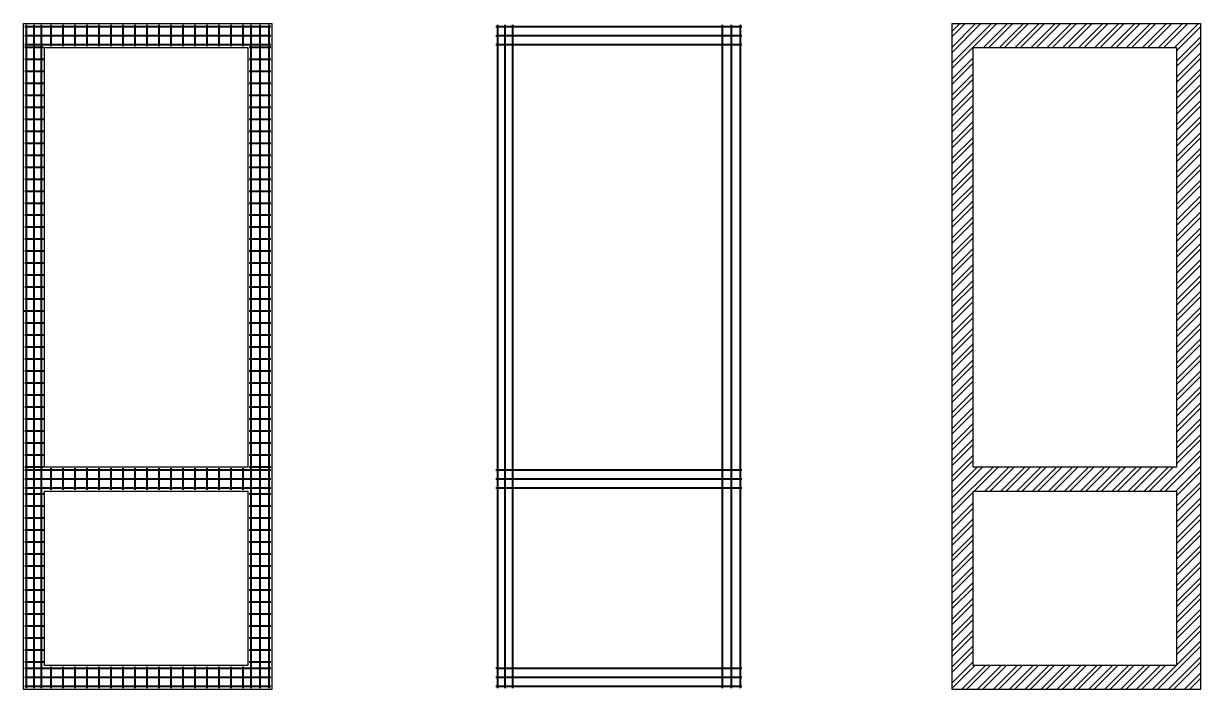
# Model space of a CAD drawing. Header units: millimetres. Extents: x -69913 to 106360, y -63759 to 35456.
# Drawn here: x 28259 to 47877, y -38840 to -27730 of the extents above; entities that cross this region are included whole.
import ezdxf

# ---------------------------------------------------------------- set-up
doc = ezdxf.new("R2010")
doc.units = ezdxf.units.MM
doc.header["$MEASUREMENT"] = 0
for name, color, linetype, lineweight in [('Арматура ОСН', 6, 'Continuous', 40), ('МОНОЛИТ', 2, 'Continuous', 30), ('штриховка', 8, 'Continuous', 20)]:
    doc.layers.add(name, color=color, linetype=linetype, lineweight=lineweight)

msp = doc.modelspace()

# ---------------------------------------------------------------- hatches: boundary and pattern name
at = {"layer": 'штриховка', "ltscale": 100}
h = msp.add_hatch(dxfattribs=at)
h.set_pattern_fill('ANSI32', color=256, scale=500, style=0)
h.paths.add_polyline_path([(47877.4, -27730), (43737.4, -27730), (43737.4, -38840), (47877.4, -38840)])
h.paths.add_polyline_path([(44087.4, -35530), (47477.4, -35530), (47477.4, -38440), (44087.4, -38440)], flags=16)
h.paths.add_polyline_path([(44087.4, -35130), (44087.4, -28130), (47477.4, -28130), (47477.4, -35130)], flags=16)

# ---------------------------------------------------------------- linework, layer by layer
at = {"layer": 'Арматура ОСН', "ltscale": 100}
for p, q in [((28279, -27779.7), (32379, -27779.7)), ((28309, -38820), (28309, -27749.7)), ((28434, -38820), (28434, -27749.7)), ((28559, -38820), (28559, -27749.7)), ((32049, -27749.7), (32049, -38820)), ((32199, -27749.7), (32199, -38820)), ((32349, -27749.7), (32349, -38820)), ((36133.7, -27779.7), (40233.7, -27779.7)), ((36163.7, -38820), (36163.7, -27749.7)), ((36288.7, -38820), (36288.7, -27749.7)), ((36413.7, -38820), (36413.7, -27749.7)), ((39903.7, -27749.7), (39903.7, -38820)), ((40053.7, -27749.7), (40053.7, -38820)), ((40203.7, -27749.7), (40203.7, -38820)), ((28279, -27929.7), (32379, -27929.7)), ((36133.7, -27929.7), (40233.7, -27929.7)), ((28279, -28079.7), (32379, -28079.7)), ((36133.7, -28079.7), (40233.7, -28079.7)), ((32379, -35179.7), (28279, -35179.7)), ((40233.7, -35179.7), (36133.7, -35179.7)), ((32379, -35329.7), (28279, -35329.7)), ((32379, -35479.7), (28279, -35479.7)), ((40233.7, -35329.7), (36133.7, -35329.7)), ((40233.7, -35479.7), (36133.7, -35479.7)), ((32379, -38490), (28279, -38490)), ((32379, -38640), (28279, -38640)), ((40233.7, -38490), (36133.7, -38490)), ((40233.7, -38640), (36133.7, -38640)), ((32379, -38790), (28279, -38790)), ((40233.7, -38790), (36133.7, -38790))]:
    msp.add_line(p, q, dxfattribs=at)
at = {"layer": 'Арматура ОСН', "color": 1, "ltscale": 100}
for p, q in [((28714.8, -27749.7), (28714.8, -28109.7)), ((28914.8, -27749.7), (28914.8, -28109.7)), ((29114.8, -27749.7), (29114.8, -28109.7)), ((29314.8, -27749.7), (29314.8, -28109.7)), ((29514.8, -27749.7), (29514.8, -28109.7)), ((29714.8, -27749.7), (29714.8, -28109.7)), ((29914.8, -27749.7), (29914.8, -28109.7)), ((30114.8, -27749.7), (30114.8, -28109.7)), ((30314.8, -27749.7), (30314.8, -28109.7)), ((30514.8, -27749.7), (30514.8, -28109.7)), ((30714.8, -27749.7), (30714.8, -28109.7)), ((30914.8, -27749.7), (30914.8, -28109.7)), ((31114.8, -27749.7), (31114.8, -28109.7)), ((31314.8, -27749.7), (31314.8, -28109.7)), ((31514.8, -27749.7), (31514.8, -28109.7)), ((31714.8, -27749.7), (31714.8, -28109.7)), ((31914.8, -27749.7), (31914.8, -28109.7)), ((28589, -28129.7), (28279, -28129.7)), ((32379, -28129.7), (32019, -28129.7)), ((28589, -28329.7), (28279, -28329.7)), ((32379, -28329.7), (32019, -28329.7)), ((28589, -28529.7), (28279, -28529.7)), ((32379, -28529.7), (32019, -28529.7)), ((28589, -28729.7), (28279, -28729.7)), ((32379, -28729.7), (32019, -28729.7)), ((28589, -28929.7), (28279, -28929.7)), ((32379, -28929.7), (32019, -28929.7)), ((28589, -29129.7), (28279, -29129.7)), ((32379, -29129.7), (32019, -29129.7)), ((28589, -29329.7), (28279, -29329.7)), ((32379, -29329.7), (32019, -29329.7)), ((28589, -29529.7), (28279, -29529.7)), ((32379, -29529.7), (32019, -29529.7)), ((28589, -29729.7), (28279, -29729.7)), ((32379, -29729.7), (32019, -29729.7)), ((28589, -29929.7), (28279, -29929.7)), ((32379, -29929.7), (32019, -29929.7)), ((28589, -30129.7), (28279, -30129.7)), ((32379, -30129.7), (32019, -30129.7)), ((28589, -30329.7), (28279, -30329.7)), ((32379, -30329.7), (32019, -30329.7)), ((28589, -30529.7), (28279, -30529.7)), ((32379, -30529.7), (32019, -30529.7)), ((28589, -30729.7), (28279, -30729.7)), ((32379, -30729.7), (32019, -30729.7)), ((28589, -30929.7), (28279, -30929.7)), ((32379, -30929.7), (32019, -30929.7)), ((28589, -31129.7), (28279, -31129.7)), ((32379, -31129.7), (32019, -31129.7)), ((28589, -31329.7), (28279, -31329.7)), ((32379, -31329.7), (32019, -31329.7)), ((28589, -31529.7), (28279, -31529.7)), ((32379, -31529.7), (32019, -31529.7)), ((28589, -31729.7), (28279, -31729.7)), ((32379, -31729.7), (32019, -31729.7)), ((28589, -31929.7), (28279, -31929.7)), ((32379, -31929.7), (32019, -31929.7)), ((28589, -32129.7), (28279, -32129.7)), ((32379, -32129.7), (32019, -32129.7)), ((28589, -32329.7), (28279, -32329.7)), ((32379, -32329.7), (32019, -32329.7)), ((28589, -32529.7), (28259, -32529.7)), ((32379, -32529.7), (32019, -32529.7)), ((28589, -32729.7), (28279, -32729.7)), ((32379, -32729.7), (32019, -32729.7)), ((28589, -32929.7), (28279, -32929.7)), ((32379, -32929.7), (32019, -32929.7)), ((28589, -33129.7), (28279, -33129.7)), ((32379, -33129.7), (32019, -33129.7)), ((28589, -33329.7), (28279, -33329.7)), ((32379, -33329.7), (32019, -33329.7)), ((28589, -33529.7), (28279, -33529.7)), ((32379, -33529.7), (32019, -33529.7)), ((28589, -33729.7), (28279, -33729.7)), ((32379, -33729.7), (32019, -33729.7)), ((28589, -33929.7), (28279, -33929.7)), ((32379, -33929.7), (32019, -33929.7)), ((28589, -34129.7), (28279, -34129.7)), ((32379, -34129.7), (32019, -34129.7)), ((28589, -34329.7), (28279, -34329.7)), ((32379, -34329.7), (32019, -34329.7)), ((28589, -34529.7), (28279, -34529.7)), ((32379, -34529.7), (32019, -34529.7)), ((28589, -34729.7), (28279, -34729.7)), ((32379, -34729.7), (32019, -34729.7)), ((28589, -34929.7), (28279, -34929.7)), ((32379, -34929.7), (32019, -34929.7)), ((28589, -35129.7), (28279, -35129.7)), ((28714.8, -35149.7), (28714.8, -35509.7)), ((28914.8, -35149.7), (28914.8, -35509.7)), ((29114.8, -35149.7), (29114.8, -35509.7)), ((29314.8, -35149.7), (29314.8, -35509.7)), ((29514.8, -35149.7), (29514.8, -35509.7)), ((29714.8, -35149.7), (29714.8, -35509.7)), ((29914.8, -35149.7), (29914.8, -35509.7)), ((30114.8, -35149.7), (30114.8, -35509.7)), ((30314.8, -35149.7), (30314.8, -35509.7)), ((30514.8, -35149.7), (30514.8, -35509.7)), ((30714.8, -35149.7), (30714.8, -35509.7)), ((30914.8, -35149.7), (30914.8, -35509.7)), ((31114.8, -35149.7), (31114.8, -35509.7)), ((31314.8, -35149.7), (31314.8, -35509.7)), ((31514.8, -35149.7), (31514.8, -35509.7)), ((31714.8, -35149.7), (31714.8, -35509.7)), ((31914.8, -35149.7), (31914.8, -35509.7)), ((32379, -35129.7), (32019, -35129.7)), ((28589, -35584.3), (28279, -35584.3)), ((32379, -35584.3), (32019, -35584.3)), ((28589, -35784.3), (28279, -35784.3)), ((32379, -35784.3), (32019, -35784.3)), ((28589, -35984.3), (28279, -35984.3)), ((32379, -35984.3), (32019, -35984.3)), ((28589, -36184.3), (28279, -36184.3)), ((32379, -36184.3), (32019, -36184.3)), ((28589, -36384.3), (28279, -36384.3)), ((32379, -36384.3), (32019, -36384.3)), ((28589, -36584.3), (28279, -36584.3)), ((32379, -36584.3), (32019, -36584.3)), ((28589, -36784.3), (28279, -36784.3)), ((32379, -36784.3), (32019, -36784.3)), ((28589, -36984.3), (28279, -36984.3)), ((32379, -36984.3), (32019, -36984.3)), ((28589, -37184.3), (28279, -37184.3)), ((32379, -37184.3), (32019, -37184.3)), ((28589, -37384.3), (28279, -37384.3)), ((32379, -37384.3), (32019, -37384.3)), ((28589, -37584.3), (28279, -37584.3)), ((32379, -37584.3), (32019, -37584.3)), ((28589, -37784.3), (28279, -37784.3)), ((32379, -37784.3), (32019, -37784.3)), ((28589, -37984.3), (28279, -37984.3)), ((32379, -37984.3), (32019, -37984.3)), ((28589, -38184.3), (28279, -38184.3)), ((32379, -38184.3), (32019, -38184.3)), ((28589, -38384.3), (28279, -38384.3)), ((32379, -38384.3), (32019, -38384.3)), ((28714.8, -38460), (28714.8, -38820)), ((28914.8, -38460), (28914.8, -38820)), ((29114.8, -38460), (29114.8, -38820)), ((29314.8, -38460), (29314.8, -38820)), ((29514.8, -38460), (29514.8, -38820)), ((29714.8, -38460), (29714.8, -38820)), ((29914.8, -38460), (29914.8, -38820)), ((30114.8, -38460), (30114.8, -38820)), ((30314.8, -38460), (30314.8, -38820)), ((30514.8, -38460), (30514.8, -38820)), ((30714.8, -38460), (30714.8, -38820)), ((30914.8, -38460), (30914.8, -38820)), ((31114.8, -38460), (31114.8, -38820)), ((31314.8, -38460), (31314.8, -38820)), ((31514.8, -38460), (31514.8, -38820)), ((31714.8, -38460), (31714.8, -38820)), ((31914.8, -38460), (31914.8, -38820))]:
    msp.add_line(p, q, dxfattribs=at)
at = {"layer": 'МОНОЛИТ', "ltscale": 100}
for points in [[(32399, -27729.7), (32399, -38840), (28259, -38840), (28259, -27729.7)], [(47877.4, -27730), (47877.4, -38840), (43737.4, -38840), (43737.4, -27730)], [(28609, -35129.7), (28609, -28129.7), (31999, -28129.7), (31999, -35129.7)], [(44087.4, -35130), (44087.4, -28130), (47477.4, -28130), (47477.4, -35130)], [(31999, -38440), (28609, -38440), (28609, -35529.7), (31999, -35529.7)], [(47477.4, -38440), (44087.4, -38440), (44087.4, -35530), (47477.4, -35530)]]:
    msp.add_lwpolyline(points, close=True, dxfattribs=at)

doc.saveas('drawing.dxf')
